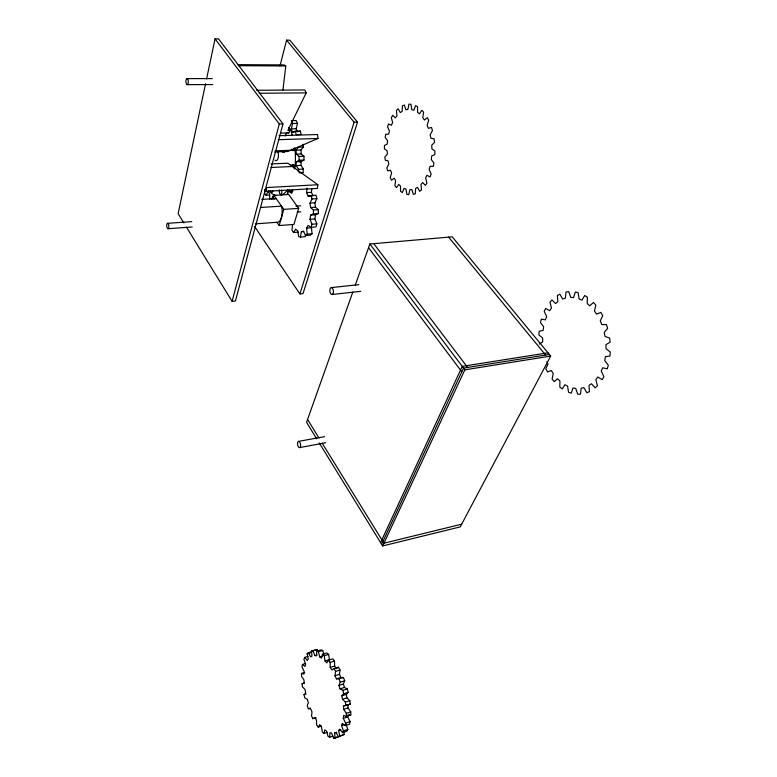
<?xml version="1.0" encoding="UTF-8"?>
<svg xmlns="http://www.w3.org/2000/svg" width="777" height="777" viewBox="0 0 777 777"><rect width="100%" height="100%" fill="white"/><g stroke="black" fill="none" stroke-linecap="round" stroke-linejoin="round"><path stroke-width="1.17" d="M292.531 224.757L291.997 230.303L293.551 232.517L295.648 229.196L297.698 230.818L298.63 236.587L300.446 237.053L301.34 231.721L303.409 231.109L305.604 235.557L307.206 234.1L306.604 228.156L308.148 225.408L311.053 227.292L311.995 224.242L310.013 219.308L310.586 215.132L315.472 214.792L318.327 213.52L318.327 209.712L315.472 207.206L314.899 202.778L316.899 198.659L315.948 195.163L308.11 196.095L306.546 192.628L307.012 187.985M332.974 736.12L329.73 737.218L329.914 732.711L331.565 733.099L333.615 738.15L335.149 738.101L334.615 732.964L336.062 732.449L338.558 736.897L339.831 735.955L338.607 730.545L339.734 729.137L342.511 732.662L343.434 730.875L341.569 725.563L342.298 723.348L345.173 725.669L345.668 723.154L343.288 718.337L343.56 715.471L346.309 716.394L346.338 713.325L343.609 709.352L343.395 706.04L350.281 704.059L349.835 700.679L346.94 697.863L346.26 694.356L348.213 692.375L347.329 688.917L344.483 687.46L340.044 688.859L338.937 685.392L340.248 682.128L338.986 678.845L336.412 678.855L334.974 675.699L335.577 671.406L334.023 668.55L331.896 669.997L330.225 667.385L330.089 662.392L328.38 660.159L332.799 658.847L334.508 661.072L334.644 666.054L336.324 668.657L338.461 667.21L340.015 670.056L339.403 674.349L340.85 677.486L343.434 677.476L344.706 680.749L343.376 684.013L344.483 687.46M346.309 716.394L350.748 714.937L350.786 711.878L348.047 707.915L347.834 704.613M323.922 654.681L322.727 650.475L321.056 649.883L316.686 651.145L316.521 655.788L314.918 655.603L312.917 650.757L311.46 651.029L311.995 656.128L310.635 656.827L308.275 652.699L307.109 653.807L308.284 659.022L307.265 660.528L304.71 657.391L307.935 656.448M298.242 171.698L298.553 169.299L296.115 165.598L296.338 161.781L299.096 160.276L303.992 160.062L303.982 156.235L301.204 153.943L296.309 154.128L296.047 150.223L298.465 147.183L303.38 147.008L303.011 144.172M299.067 172.853L302.962 172.669L303.438 169.075L300.99 165.384L301.223 161.577L303.992 160.062M264.85 189.879L264.578 193.152L266.035 195.231L269.551 195.027M345.173 725.669L349.592 724.193L350.097 721.687L347.707 716.88L347.892 714.976M313.005 195.804L311.441 192.346L311.791 188.869M266.307 191.317L266.734 187.539L317.88 184.741L317.375 188.422L266.307 191.317L264.423 189.85M282.954 89.967L285.781 65.958L284.013 64.918L237.888 64.656M311.053 227.292L315.928 226.923L316.88 223.873L314.889 218.959L315.472 214.792M305.623 663.509L302.408 664.461L302 666.919L304.157 671.367L303.943 674.135L301.515 673.426L301.525 676.34L303.962 679.982L304.186 683.119L302.059 683.721L302.486 686.897L305.04 689.5L305.691 692.812L303.992 694.677L304.807 697.921L307.333 699.329L308.352 702.612L307.197 705.633L308.362 708.75L310.683 708.867L312.014 711.907L311.499 715.908L312.927 718.696L316.132 717.666M305.614 234.537L305.254 236.664L300.446 237.053M205.565 83.731L178.127 213.665L183.838 222.95M206.565 79.011L215.044 38.85L218.57 38.918L282.983 123.893L235.421 300.981L232.09 301.34L186.383 227.078M322.455 654.244L324.203 655.701L325.058 661.013L329.458 659.712L328.603 654.399L326.855 652.952L322.455 654.244L321.581 658.08L319.833 657.012L318.347 651.748L316.686 651.145M294.425 132.041L292.463 132.1L291.317 128.865L292.579 123.524L291.705 121.63M297.368 131.964L296.222 128.739L297.494 123.417L296.183 120.571L291.278 120.678M312.927 718.696L314.899 717.501L316.462 720.104L316.618 724.844L318.24 727.126L319.716 724.659L321.425 726.66L322.261 731.837L323.96 733.449L324.835 729.865L326.563 731.108L328.049 736.402L329.73 737.218M279.953 66.016L286.596 40.151L289.879 40.21L357.527 122.135L303.001 293.609L299.883 293.949L254.633 226.554M232.09 301.34L279.293 123.98L215.044 38.85M272.96 198.844L273.912 195.367L288.714 194.493L298.679 208.382L293.929 224.446L279.176 225.534L276.933 222.3A11.927 5.536 85.7 0 0 281.507 206.138L261.014 207.459M287.237 194.075L288.102 191.035L290.501 190.899M279.176 225.534L283.79 209.363L273.912 195.367M299.883 293.949L354.108 122.212L286.596 40.151M271.756 199.456L272.824 196.115M352.826 292.006L306.556 422.319L316.734 438.85M355.264 285.149L369.871 243.997L452.233 236.83L550.699 356.07L460.237 526.893L382.653 545.949L319.23 442.919M304.71 657.391L303.894 659.236L305.623 664.228L304.992 666.443L302.408 664.461M380.584 542.599L462.237 366.375L547.999 352.807M381.614 544.269L463.539 368.104L549.349 354.438M382.653 545.949L464.85 369.833L550.699 356.07M318.327 209.712L313.432 210.043L310.577 207.527L310.004 203.088L311.985 198.961L311.033 195.454M256.711 90.287L304.837 89.957L306.196 92.871L287.859 130.381L290.18 130.322M285.062 136.092L286.596 132.954M292.346 189.938L290.87 192.745L288.102 191.035M345.979 724.096L347.843 729.399L346.911 731.176L342.511 732.662M292.929 190.812L291.676 193.211L289.131 190.083L287.704 192.113L287.946 194.454M328.38 660.159L326.826 662.917L325.058 661.013M266.035 195.231L267.958 191.861L269.541 193.59L269.765 199.3M301.204 153.943L300.942 150.039L303.38 147.008M343.395 706.04L345.833 705.497L345.386 702.107L342.502 699.281L341.812 695.765L343.764 693.783L348.213 692.375M306.604 228.156L311.46 227.787L312.053 233.712L310.441 235.178L305.604 235.557M343.483 731.235L344.221 734.479L335.149 738.101M539.189 344.085L542.744 341.861L542.628 337.985L538.917 334.984L539.141 331.245L543.084 330.487L543.647 326.787L540.471 322.552L541.346 319.104L545.425 319.871L546.649 316.589L544.211 311.363L545.697 308.42L549.66 310.703L551.466 308.042L549.951 302.136L551.971 299.893L555.536 303.574L557.837 301.729L557.371 295.522L559.809 294.153L562.723 299.019L565.365 298.135L566.025 292.026L568.725 291.647L570.765 297.416L573.572 297.572L575.359 291.987L578.137 292.657L579.118 298.941L581.905 300.165L584.731 295.513L587.393 297.202L587.208 303.584L589.772 305.808L593.463 302.438L595.804 305.07L594.434 311.062L596.581 314.141L600.893 312.354L602.738 315.734L600.252 320.882L601.806 324.611L606.429 324.543L607.633 328.428L604.195 332.352L605.05 336.441L609.654 338.102L610.11 342.201L605.963 344.599L606.041 348.747L610.295 352.02L609.974 356.021L605.429 356.701L604.729 360.596L608.313 365.229L607.264 368.822L602.641 367.774L601.233 371.134L603.914 376.738L602.204 379.671L597.853 377L595.842 379.584L597.445 385.742L595.221 387.82L591.433 383.76L588.985 385.402L589.432 391.666L586.878 392.764L583.877 387.636L581.167 388.247L580.477 394.162L577.767 394.24L575.738 388.422L572.96 387.985L571.221 393.181L568.541 392.249L567.579 386.15L564.918 384.732L562.276 388.888L559.799 387.043L559.935 381.06L557.556 378.768L554.215 381.633L552.078 379.011L553.273 373.523L551.32 370.522L547.503 371.94L545.852 368.716L547.989 364.063L546.94 361.422M310.586 215.132L313.432 213.86L318.327 213.52M290.656 150.272L287.82 151.496L274.718 151.981M278.992 135.664L317.531 134.538L318.036 138.452L292.414 149.514L294.736 149.437M333.615 738.15L336.878 737.052M339.831 735.955L344.221 734.479M338.607 730.545L340.792 729.817M334.615 732.964L336.8 732.235M343.434 730.875L347.843 729.399M323.96 733.449L327.195 732.371M345.668 723.154L350.097 721.687M341.569 725.563L344.871 724.465M343.288 718.337L347.707 716.88M318.24 727.126L321.455 726.068M292.463 132.1L295.299 131.167L300.223 131.031L301.155 134.479L296.241 134.615L295.299 131.167M298.319 131.653L300.223 131.031M346.338 713.325L350.786 711.878M343.609 709.352L348.047 707.915M345.833 705.497L350.281 704.059M345.386 702.107L349.835 700.679M308.362 708.75L310.489 708.07M342.502 699.281L346.94 697.863M341.812 695.765L346.26 694.356M340.044 688.859L342.871 690.316L347.329 688.917M303.992 694.677L306.119 694.016M338.937 685.392L343.376 684.013M340.248 682.128L344.706 680.749M336.412 678.855L340.85 677.486M338.986 678.845L343.434 677.476M334.974 675.699L339.403 674.349M335.577 671.406L340.015 670.056M302.059 683.721L304.186 683.07M334.023 668.55L338.461 667.21M301.515 673.426L304.71 672.474M330.225 667.385L334.644 666.054M330.089 662.392L334.508 661.072M314.918 655.603L317.103 654.972M319.833 657.012L322.028 656.371M324.203 655.701L328.603 654.399M307.109 653.807L310.344 652.865M318.347 651.748L322.727 650.475M311.46 651.029L317.269 649.494L318.075 651.427M312.917 650.757L317.269 649.494M308.275 652.699L311.519 651.757M461.664 524.203L383.935 543.191L322.193 443.201M299.572 447.601A3.147 1.467 79.6 0 0 300.068 442.812A3.147 1.467 79.6 0 0 297.533 443.075A3.147 1.467 79.6 0 0 299.572 447.601L325.718 442.735M298.533 441.385L324.592 436.625M331.964 294.512A3.467 1.748 83.8 0 0 333.003 289.267A3.467 1.748 83.8 0 0 329.972 289.403A3.467 1.748 83.8 0 0 331.964 294.512L360.703 291.326M331.323 287.607L358.896 284.644M293.551 232.517L298.329 232.148M307.206 234.1L312.053 233.712M301.34 231.721L303.749 231.536M311.995 224.242L316.88 223.873M167.997 228.72A2.719 1.039 84.4 0 0 168.57 224.66A2.719 1.039 84.4 0 0 166.764 224.66A2.719 1.039 84.4 0 0 167.997 228.72L192.191 226.981M310.013 219.308L314.889 218.959M255.468 223.854L276.933 222.3M297.3 212.092L300.825 211.849M167.55 223.31L191.764 221.639M295.93 206.138L300.65 205.837M283.79 209.363L298.679 208.382M310.577 207.527L315.472 207.206M310.004 203.088L314.899 202.778M311.985 198.961L316.899 198.659M308.11 196.095L312.024 195.862M261.762 199.407L276.156 198.543A11.927 5.536 85.7 0 0 274.067 199.213M306.546 192.628L311.441 192.346M298.553 169.299L303.438 169.075M296.115 165.598L300.99 165.384M270.959 167.482L294.736 166.414M271.192 163.937L287.82 163.219L317.88 184.741M294.133 165.112L290.666 165.258L292.414 166.521M296.338 161.781L301.223 161.577M296.309 154.128L299.087 156.43L303.982 156.235M275.126 150.845L294.143 150.146M296.047 150.223L300.942 150.039M278.312 139.705L318.036 138.452M280.623 133.129L288.918 132.896M291.317 128.865L296.222 128.739M292.579 123.524L297.494 123.417M279.293 123.98L282.983 123.893M354.108 122.212L357.527 122.135M259.256 93.25L306.196 92.871M187.17 84.654A3.021 1.195 87.5 0 0 188.112 80.235A3.021 1.195 87.5 0 0 186.033 80.021A3.021 1.195 87.5 0 0 187.17 84.654L212.743 84.557M186.946 78.623L212.306 78.594M238.286 65.705L285.781 65.958M301.029 172.591L302.962 172.669M348.902 714.325L350.748 714.937M448.64 237.14L545.619 355.031M373.776 243.657L467.628 367.453M369.871 243.997L464.85 369.833M368.551 247.708L461.81 371.824M307.556 419.483L319.017 438.043M342.871 690.316L343.764 693.783M299.087 156.43L299.096 160.276M313.432 210.043L313.432 213.86M275.893 195.454A41.035 18.949 87.1 0 1 268.706 190.656M289.976 128.594A41.035 18.949 87.1 0 1 292.434 135.684M294.842 148.038A41.035 18.949 87.1 0 1 294.794 168.58M287.655 189.714A41.035 18.949 87.1 0 1 281.012 195.192M300.281 160.373A40.938 19.046 87.2 0 1 300.194 162.364M285.101 151.253A5.672 2.652 87.4 0 1 282.44 151.865M277.855 151.865A5.585 2.584 87.1 0 1 277.991 158.586A5.585 2.584 87.1 0 1 275.029 160.169M288.704 127.447A2.875 1.35 87.9 0 1 289.403 131.439A2.875 1.35 87.9 0 1 287.539 132.469M294.308 148.018A2.875 1.36 87.5 0 1 293.298 150.592A2.875 1.36 87.5 0 1 291.773 149.087M291.763 166.055A2.855 1.35 87 0 1 293.57 165.006A2.855 1.35 87 0 1 294.23 168.9M281.604 190.074A2.768 1.292 86.2 0 1 281.497 193.648A2.768 1.292 86.2 0 1 279.788 193.512A2.768 1.292 86.2 0 1 279.438 189.899M272.902 190.86A2.729 1.253 86.2 0 1 271.833 192.405A2.729 1.253 86.2 0 1 270.619 190.812M384.479 145.464L384.421 148.834L387.131 150.835L387.315 154.273L384.848 156.905L385.266 160.198L388.141 160.888L388.791 164.151L386.8 167.861L387.655 170.882L390.52 170.221L391.608 173.096L390.219 177.651L391.472 180.215L394.124 178.234L395.59 180.555L394.891 185.664L396.464 187.597L398.747 184.421L400.485 186.014L400.553 191.365L402.35 192.541L404.098 188.355L406.012 189.112L406.847 194.357L408.76 194.687L409.838 189.734L411.8 189.588L413.374 194.386L415.277 193.813L415.608 188.422L417.482 187.364L419.716 191.356L421.474 189.909L420.998 184.431L422.659 182.527L425.417 185.412L426.913 183.158L425.631 178.001L426.952 175.34L430.06 176.903L431.167 173.99L429.157 169.522L430.05 166.297L433.284 166.375L433.916 163.005L431.303 159.576L431.682 156.012L434.819 154.574L434.935 150.991L431.895 148.863L431.73 145.221L434.547 142.366L434.11 138.83L430.866 138.189L430.167 134.732L432.449 130.662L431.517 127.447L428.302 128.331L427.117 125.32L428.71 120.338L427.331 117.677L424.388 120.017L422.805 117.677L423.601 112.15L421.901 110.237L419.415 113.85L417.57 112.335L417.531 106.682L415.627 105.643L413.782 110.247L411.791 109.654L410.936 104.264L408.974 104.157L407.876 109.411L405.895 109.761L404.322 105.012L402.437 105.818L402.127 111.354L400.301 112.597L398.115 108.79L396.435 110.431L396.93 115.86L395.357 117.9L392.744 115.268L391.375 117.618L392.599 122.591L391.394 125.272L388.539 123.951L387.558 126.836L389.423 131.051L388.636 134.198L385.732 134.246L385.198 137.471L387.568 140.676L387.257 144.075L384.479 145.464"/></g></svg>
